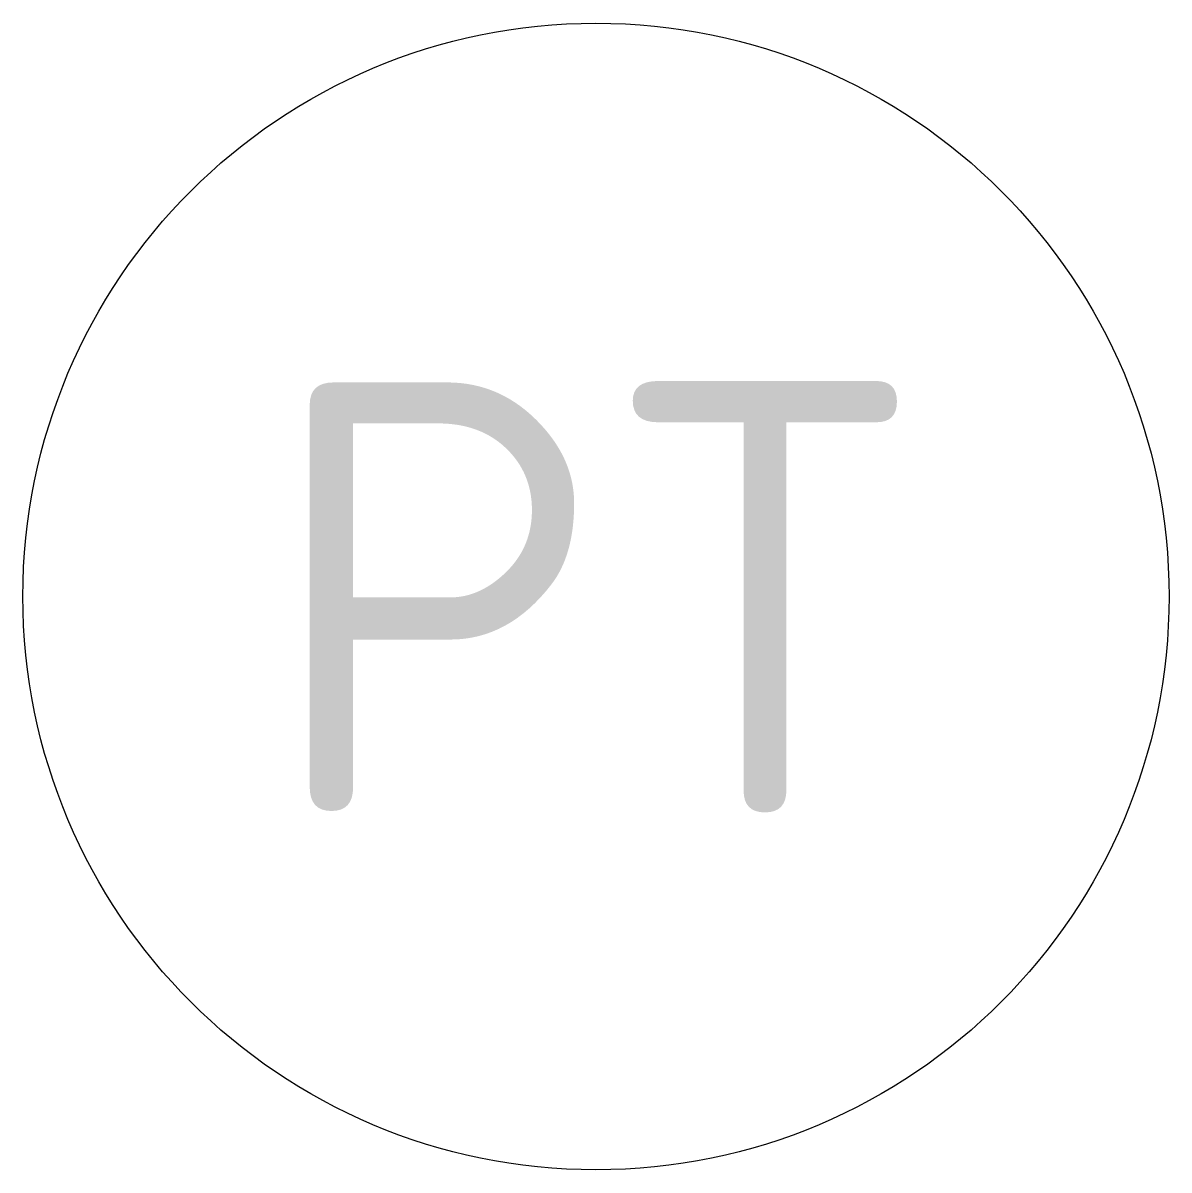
# Model space of a CAD drawing. Header units: millimetres. Extents: x 577099.64 to 577103.64, y 1191082 to 1191086.
import ezdxf
from ezdxf.enums import TextEntityAlignment as Align

# ---------------------------------------------------------------- set-up
doc = ezdxf.new("R2010")
doc.units = ezdxf.units.MM
doc.header["$MEASUREMENT"] = 0
doc.styles.add('ISO3098B', font='ISO3098B.shx')

msp = doc.modelspace()

# ---------------------------------------------------------------- linework, layer by layer
msp.add_circle((577101.6359, 1191084.004), 2)

# ---------------------------------------------------------------- texts
at = {"style": 'ISO3098B'}
for tag, text, height, p in [('X', 'x', 0.0015, (577101.6359, 1191086.004)), ('PT', 'Point', 1.5, (577101.6359, 1191084.0008)), ('Y', 'y', 0.0015, (577101.6359, 1191082.004))]:
    msp.add_attdef(tag, text=text, height=height, dxfattribs=at).set_placement(p, align=Align.MIDDLE_CENTER)

doc.saveas('drawing.dxf')
